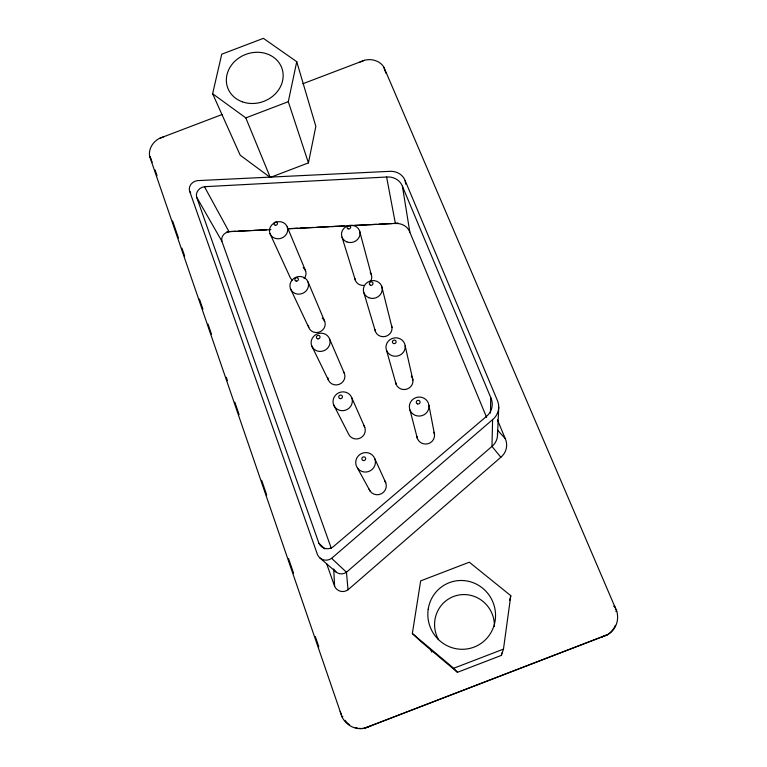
<?xml version="1.0" encoding="UTF-8"?>
<svg xmlns="http://www.w3.org/2000/svg" width="767" height="767" viewBox="0 0 767 767"><rect width="100%" height="100%" fill="white"/><g stroke="black" fill="none" stroke-linecap="round" stroke-linejoin="round"><path stroke-width="1.15" d="M490.468 413.039L490.717 397.488L402.426 186.285A15.973 14.535 -13.4 0 0 386.606 177.014L204.463 186.707A8.658 7.747 -26 0 0 196.592 197.052L318.928 543.285L324.825 548.904M348.026 589.785L346.463 572.22L331.603 558.338A9.664 9.415 -58.9 0 1 317.519 554.723L189.516 190.897A8.571 7.641 -26.2 0 1 197.378 180.638L389.348 171.357A15.934 14.477 -13.1 0 1 405.158 180.648L497.275 400.201A17.334 16.701 1.5 0 1 492.606 419.626L491.973 446.384L500.841 457.266L348.026 589.785A9.214 8.993 -69.4 0 1 334.613 586.285L326.646 563.745M497.524 434.994L498.732 407.133M501.407 655.392L503.468 649.122L510.784 595.691L469.308 562.201L420.661 580.887L412.349 633.523L420.901 641.548L457.458 672.304L501.407 655.392L501.733 653.033M308.43 162.892L315.841 126.373L296.743 61.696L263.397 38.35L221.749 54.198L212.622 93.737L240.205 155.202L270.272 177.455L308.43 162.892L288.296 101.695L296.743 61.696M509.729 600.206L510.784 595.691M331.603 558.338L492.606 419.626M613.686 606.429L614.453 605.853L616.984 611.98A21.658 20.642 47.3 0 1 608.001 634.453L601.347 637.233M615.92 611.635L616.697 611.088L383.931 67.295M607.196 634.855L365.034 728.046L607.196 634.855A21.534 20.517 47.4 0 0 615.383 625.287M359.982 61.983L365.073 60.104A17.746 15.618 -13.9 0 1 383.605 66.7L385.906 73.239M412.349 633.523L453.671 668.278L503.468 649.122M159.651 138.3L222.248 114.456M302.869 83.737L364.344 60.325M212.622 93.737L245.804 117.888L288.296 101.695M164.023 136.641L158.951 138.635A17.775 15.647 -26.5 0 0 149.565 155.874L152.202 162.297M370.902 725.918L364.162 728.295A21.687 20.699 -89 0 1 342.37 717.634L340.145 711.383M342.849 716.694L341.996 716.781L149.718 156.545L150.859 158.385M398.198 223.283L287.673 228.834M227.387 231.672L235.728 231.26M238.115 231.145L251.24 230.493M253.618 230.378L266.743 229.736M288.21 228.671L297.749 228.202M300.137 228.087L313.252 227.435M316.838 227.262L328.765 226.677M331.143 226.553L344.268 225.91M353.808 225.44L376.472 224.319M378.85 224.204L391.975 223.552M394.363 223.437L397.939 223.264M270.914 229.659L227.013 231.759M319.992 558.021L335.946 571.923M453.671 668.278L457.458 672.304M497.716 430.335L505.261 438.628A16.51 16.03 7.5 0 1 500.841 457.266M189.516 190.897L190.695 192.92M196.592 197.052L221.884 241.25L331.325 548.424M357.489 468.071L370.116 491.129M204.463 186.707L229.026 231.72A7.9 7.171 -26.3 0 0 221.884 241.25M333.587 404.736L348.323 433.547A8.801 8.514 -26.5 0 0 360.586 437.919A8.801 8.514 -26.5 0 0 363.702 425.292M311.642 345.716L328.247 379.703M290.444 288.67L308.775 327.49M269.936 233.513L289.888 276.849A8.408 7.775 -22.8 0 0 292.304 280.089M374.823 458.743A9.923 9.683 -29.5 0 1 363.903 471.954A9.923 9.683 -29.5 0 1 357.978 456.26A9.923 9.683 -29.5 0 1 374.823 458.743L385.734 482.702M351.785 397.766A9.75 9.348 -25.7 0 1 341.008 410.604A9.75 9.348 -25.7 0 1 335.284 395.446A9.75 9.348 -25.7 0 1 351.785 397.766L364.756 427.248M329.542 338.87A9.578 9.031 -24.1 0 1 318.89 351.353A9.578 9.031 -24.1 0 1 313.367 336.713A9.578 9.031 -24.1 0 1 329.542 338.87L344.431 373.51M308.037 281.949A9.415 8.734 -23.2 0 1 297.519 294.097A9.415 8.734 -23.2 0 1 292.179 279.945A9.415 8.734 -23.2 0 1 308.037 281.949L324.719 321.392M497.428 419.875L505.261 438.628M287.242 226.907L305.602 270.847M402.426 186.285L409.837 232.133L486.604 417.363M245.804 117.888L270.272 177.455M430.872 649.831L431.706 652.055M155.097 170.006L157.043 175.672M172.604 220.973L178.433 237.962M181.932 248.153L184.655 256.073M199.439 299.111L202.939 309.302M207.991 324.029L211.491 334.22M226.275 377.249L227.435 380.643M234.827 402.167L239.103 414.621M261.662 480.305L266.724 495.022M288.497 558.443L293.56 573.17M315.333 636.581L318.832 646.773M342.034 237.204L355.428 280.511M363.922 292.879L375.447 331.584M386.568 350.461L396.098 384.248M359.474 230.551L371.238 274.471M410 410.057L417.401 438.571M381.65 286.101L392.004 327.509M405.177 345.888A9.664 9.185 -14.6 0 1 391.63 355.524A9.664 9.185 -14.6 0 1 389.972 339.685A9.664 9.185 -14.6 0 1 405.177 345.888L412.924 380.125M428.945 405.436A9.837 9.501 -11.5 0 1 415.196 415.321A9.837 9.501 -11.5 0 1 413.403 398.945A9.837 9.501 -11.5 0 1 428.945 405.436L434.505 434.419M386.606 177.014L395.388 223.523A14.554 13.413 -13 0 1 409.837 232.133M405.158 180.648L405.695 184.118M333.703 568.932L334.613 586.285M490.717 397.488A16.778 16.165 0.1 0 1 485.962 416.826L333.022 546.919A9.645 9.405 -55.7 0 1 318.928 543.285M334.307 570.034A8.744 8.542 -64.4 0 0 346.463 572.22L491.973 446.384A15.704 15.235 4.4 0 0 497.457 433.374M364.891 728.142A21.562 20.575 -89.2 0 1 358.525 728.334M357.48 728.161A21.562 20.575 -89.2 0 1 355.409 727.653M349.647 724.834A21.562 20.575 -89.2 0 1 344.997 720.309M370.212 272.678A8.466 7.881 -16.8 0 1 370.979 280.549M364.085 285.372A8.466 7.881 -16.8 0 1 354.948 278.507M391.506 325.448A8.6 8.13 -15.8 0 1 385.398 336.435A8.6 8.13 -15.8 0 1 374.958 329.522M411.323 376.098A8.734 8.379 -14 0 1 407.335 388.946A8.734 8.379 -14 0 1 395.58 382.119M433.959 432.224A8.878 8.648 -10 0 1 427.756 443.805A8.878 8.648 -10 0 1 416.865 436.375M303.176 267.616A8.408 7.775 -22.8 0 1 304.048 278.661M276.398 222.056A9.262 8.447 -22.6 0 1 287.452 231.816A9.262 8.447 -22.6 0 1 272.39 236.888A9.262 8.447 -22.6 0 1 275.631 222.315M322.236 318.065A8.533 8.006 -23.4 0 1 320.587 331.497A8.533 8.006 -23.4 0 1 308.324 325.448M384.65 480.688A8.945 8.792 -32 0 1 381.554 493.67A8.945 8.792 -32 0 1 369.042 489.106M343.395 371.612A8.667 8.255 -24.5 0 1 339.244 384.353A8.667 8.255 -24.5 0 1 327.768 377.594M438.494 639.678A30.584 29.827 68.4 0 1 457.237 595.355A30.584 29.827 68.4 0 1 494.408 626.438M346.847 241.902A9.338 8.581 -17 0 0 360.001 232.727A9.338 8.581 -17 0 0 345.428 227.061A9.338 8.581 -17 0 0 346.847 241.902M348.103 228.854A1.802 1.649 -17 0 0 350.644 227.09A1.802 1.649 -17 0 0 347.834 225.997A1.802 1.649 -17 0 0 348.103 228.854M368.86 297.749A9.492 8.878 -16.1 0 0 382.206 288.354A9.492 8.878 -16.1 0 0 367.326 282.419A9.492 8.878 -16.1 0 0 368.86 297.749M370.413 285.19A1.831 1.707 -16.1 0 0 372.992 283.387A1.831 1.707 -16.1 0 0 370.125 282.237A1.831 1.707 -16.1 0 0 370.413 285.19M393.509 343.491A1.86 1.764 -14.6 0 0 396.117 341.641A1.86 1.764 -14.6 0 0 393.193 340.443A1.86 1.764 -14.6 0 0 393.509 343.491M417.421 403.864A1.898 1.831 -11.7 0 0 420.076 401.966A1.898 1.831 -11.7 0 0 417.075 400.71A1.898 1.831 -11.7 0 0 417.421 403.864M275.372 225.277A1.783 1.62 -22.6 0 0 277.376 223.005A1.783 1.62 -22.6 0 0 274.385 222.651A1.783 1.62 -22.6 0 0 275.372 225.277M296.263 281.096A1.812 1.678 -23.2 0 0 298.296 278.766A1.812 1.678 -23.2 0 0 295.237 278.373A1.812 1.678 -23.2 0 0 296.263 281.096M363.443 460.574A1.917 1.86 -29.3 0 0 365.552 458.033A1.917 1.86 -29.3 0 0 362.312 457.544A1.917 1.86 -29.3 0 0 363.443 460.574M340.26 398.639A1.879 1.802 -25.6 0 0 342.341 396.175A1.879 1.802 -25.6 0 0 339.167 395.724A1.879 1.802 -25.6 0 0 340.26 398.639M317.883 338.851A1.85 1.735 -24 0 0 319.935 336.454A1.85 1.735 -24 0 0 316.829 336.032A1.85 1.735 -24 0 0 317.883 338.851M428.197 609.276A34.515 33.748 67.9 0 0 474.102 647.089A34.515 33.748 67.9 0 0 482.75 588.289A34.515 33.748 67.9 0 0 428.197 609.276M242.295 101.8A28.81 25.148 -20.1 0 0 283.09 73.872A28.81 25.148 -20.1 0 0 238.882 57.985A28.81 25.148 -20.1 0 0 242.295 101.8"/></g></svg>
